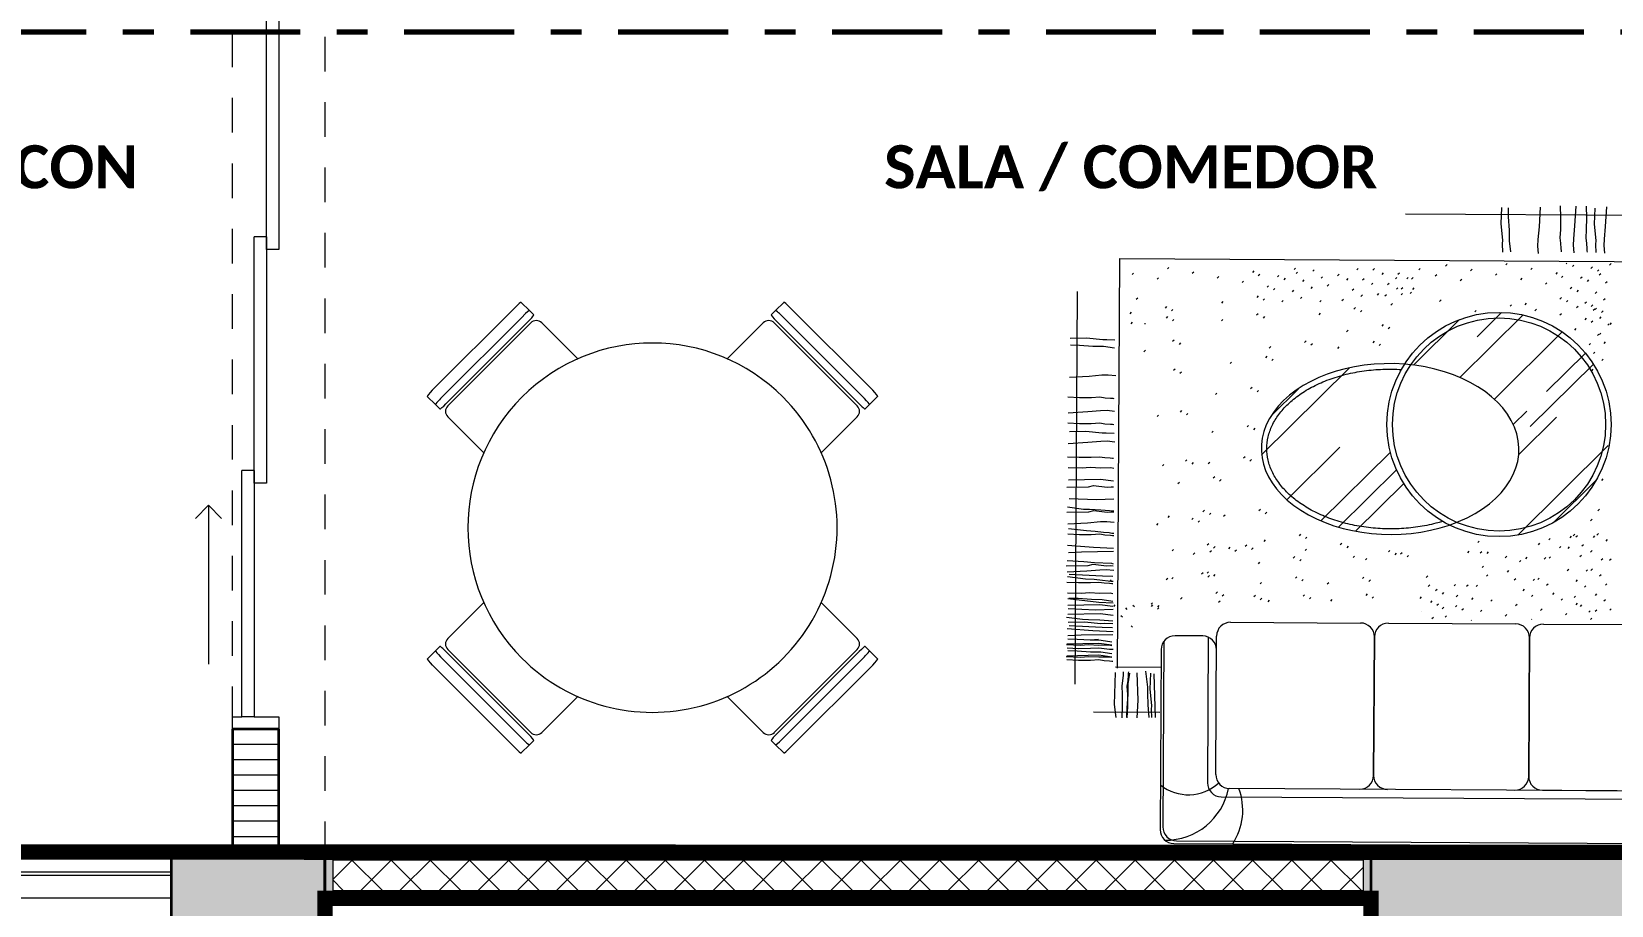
# Model space of a CAD drawing. Header units: metres. Extents: x -144 to 1000, y -717 to 29.
# Drawn here: x 547.71 to 552.84, y -557.44 to -554.6 of the extents above; entities that cross this region are included whole.
import ezdxf

# ---------------------------------------------------------------- set-up
doc = ezdxf.new("R2010")
doc.units = ezdxf.units.M
doc.linetypes.add('basculante modificado', pattern=[0.18, 0.1125, -0.0675])
doc.linetypes.add('Dash Dot 3_16_', pattern=[0.595313, 0.357187, -0.119063, 0, -0.119063])
doc.layers.get('0').update_dxf_attribs({"color": 1})
doc.layers.add('00-MEDICION', color=30, linetype='Continuous')
for name, color, linetype, lineweight in [('A-DETL', 1, 'Continuous', 9), ('A-DOOR', 1, 'Continuous', 9), ('A-DOOR-FRAM', 1, 'Continuous', 9), ('A-FLOR-HRAL', 1, 'Continuous', 9), ('A-WALL', 4, 'Continuous', 9), ('G-ANNO-SYMB', 1, 'Continuous', 9), ('G-ANNO-TEXT', 2, 'Continuous', 9), ('G-IMPT', 1, 'Continuous', 9), ('I-FURN', 2, 'Continuous', 9), ('S-COLS', 7, 'Continuous', 9)]:
    doc.layers.add(name, color=color, linetype=linetype, lineweight=lineweight)
doc.layers.add('A-WALL-PATT', color=7, linetype='Continuous', lineweight=35, true_color=0x9c9c9c)
doc.styles.add('Calibri_B', font='calibrib.ttf', dxfattribs={"height": 0.165})

# ---------------------------------------------------------------- blocks, each defined once
blk = doc.blocks.new('JUEGO DE SALA 3 - SALA 3_dwg-332581-Nivel 5')
at = {"layer": 'G-IMPT'}
for p, q in [((-2244.3372, 507.9053), (-2242.9374, 507.9023)), ((-2245.1056, 507.7285), (-2245.1104, 507.7237)), ((-2244.8288, 507.7184), (-2244.8336, 507.7136)), ((-2244.6935, 507.7282), (-2244.6982, 507.7234)), ((-2244.6331, 507.7227), (-2244.6379, 507.7179)), ((-2244.4899, 507.7276), (-2244.4947, 507.7228)), ((-2244.4374, 507.7271), (-2244.4422, 507.7223)), ((-2244.2886, 507.7286), (-2244.2934, 507.7239)), ((-2244.2013, 507.7409), (-2244.2061, 507.7361)), ((-2244.1202, 507.7264), (-2244.1249, 507.7216)), ((-2244.0056, 507.7452), (-2244.0103, 507.7405)), ((-2243.9245, 507.7307), (-2243.9292, 507.726)), ((-2243.8121, 507.7474), (-2243.8146, 507.7448)), ((-2243.7891, 507.7405), (-2243.7939, 507.7358)), ((-2243.7288, 507.7351), (-2243.7335, 507.7303)), ((-2243.708, 507.726), (-2243.7128, 507.7213)), ((-2243.6682, 507.7461), (-2243.673, 507.7413)), ((-2245.2202, 507.7096), (-2245.225, 507.7049)), ((-2245.1391, 507.6952), (-2245.1439, 507.6904)), ((-2245.0245, 507.714), (-2245.0293, 507.7092)), ((-2244.9434, 507.6995), (-2244.9482, 507.6947)), ((-2244.8623, 507.685), (-2244.8671, 507.6803)), ((-2244.8102, 507.7071), (-2244.815, 507.7023)), ((-2244.7812, 507.6705), (-2244.786, 507.6658)), ((-2244.7477, 507.7039), (-2244.7525, 507.6991)), ((-2244.7269, 507.6948), (-2244.7317, 507.6901)), ((-2244.6871, 507.7149), (-2244.6919, 507.7101)), ((-2244.6666, 507.6894), (-2244.6714, 507.6846)), ((-2244.6395, 507.667), (-2244.6443, 507.6623)), ((-2244.606, 507.7004), (-2244.6108, 507.6956)), ((-2244.5855, 507.6749), (-2244.5903, 507.6701)), ((-2244.552, 507.7082), (-2244.5568, 507.7035)), ((-2244.5234, 507.6942), (-2244.5281, 507.6895)), ((-2244.4709, 507.6937), (-2244.4757, 507.689)), ((-2244.4423, 507.6797), (-2244.447, 507.675)), ((-2244.4088, 507.7131), (-2244.4136, 507.7083)), ((-2244.3898, 507.6792), (-2244.3946, 507.6745)), ((-2244.3641, 507.699), (-2244.3689, 507.6942)), ((-2244.3563, 507.7126), (-2244.3611, 507.7078)), ((-2244.3277, 507.6986), (-2244.3324, 507.6938)), ((-2244.3116, 507.6985), (-2244.3164, 507.6937)), ((-2244.2347, 507.7075), (-2244.2395, 507.7028)), ((-2244.1536, 507.693), (-2244.1584, 507.6883)), ((-2244.039, 507.7119), (-2244.0438, 507.7071)), ((-2243.9579, 507.6974), (-2243.9627, 507.6926)), ((-2243.8768, 507.6829), (-2243.8816, 507.6781)), ((-2243.8433, 507.7162), (-2243.8481, 507.7115)), ((-2243.8247, 507.705), (-2243.8295, 507.7002)), ((-2243.7957, 507.6684), (-2243.8005, 507.6637)), ((-2243.7622, 507.7018), (-2243.767, 507.697)), ((-2243.7415, 507.6927), (-2243.7462, 507.6879)), ((-2243.7017, 507.7128), (-2243.7065, 507.708)), ((-2243.6811, 507.6873), (-2243.6859, 507.6825)), ((-2245.4051, 506.3735), (-2245.4024, 507.649)), ((-2245.2061, 507.6285), (-2245.2109, 507.6237)), ((-2244.9293, 507.6183), (-2244.9341, 507.6136)), ((-2244.8147, 507.6372), (-2244.8195, 507.6324)), ((-2244.7939, 507.6281), (-2244.7987, 507.6234)), ((-2244.7604, 507.6615), (-2244.7652, 507.6567)), ((-2244.7336, 507.6227), (-2244.7384, 507.6179)), ((-2244.7001, 507.656), (-2244.7049, 507.6513)), ((-2244.673, 507.6337), (-2244.6778, 507.6289)), ((-2244.6098, 507.6232), (-2244.6146, 507.6184)), ((-2244.5379, 507.627), (-2244.5426, 507.6223)), ((-2244.5044, 507.6604), (-2244.5092, 507.6556)), ((-2244.476, 507.6413), (-2244.4808, 507.6366)), ((-2244.4233, 507.6459), (-2244.4281, 507.6411)), ((-2244.398, 507.6424), (-2244.4028, 507.6376)), ((-2244.3611, 507.6652), (-2244.3659, 507.6605)), ((-2244.3453, 507.6469), (-2244.3501, 507.6422)), ((-2244.3451, 507.6652), (-2244.3499, 507.6604)), ((-2244.3165, 507.6512), (-2244.3212, 507.6464)), ((-2244.3087, 507.6647), (-2244.3135, 507.66)), ((-2244.2206, 507.6264), (-2244.2254, 507.6216)), ((-2243.9438, 507.6162), (-2243.9486, 507.6115)), ((-2243.8292, 507.6351), (-2243.834, 507.6303)), ((-2243.8084, 507.626), (-2243.8132, 507.6213)), ((-2243.7749, 507.6594), (-2243.7797, 507.6546)), ((-2243.7481, 507.6206), (-2243.7529, 507.6158)), ((-2243.7146, 507.6539), (-2243.7194, 507.6492)), ((-2243.6875, 507.6316), (-2243.6923, 507.6268)), ((-2245.2274, 507.5826), (-2245.2321, 507.5779)), ((-2245.1128, 507.6015), (-2245.1175, 507.5967)), ((-2245.1092, 507.5688), (-2245.114, 507.564)), ((-2245.092, 507.5925), (-2245.0968, 507.5877)), ((-2244.8148, 507.5791), (-2244.8196, 507.5743)), ((-2244.794, 507.57), (-2244.7988, 507.5653)), ((-2244.6132, 507.5813), (-2244.618, 507.5766)), ((-2244.4986, 507.6002), (-2244.5034, 507.5954)), ((-2244.4778, 507.5911), (-2244.4826, 507.5864)), ((-2244.3787, 507.6136), (-2244.3835, 507.6088)), ((-2243.9538, 507.5782), (-2244.1583, 507.3745)), ((-2244.106, 507.5927), (-2244.1108, 507.5879)), ((-2244.0234, 507.5863), (-2244.1031, 507.5069)), ((-2243.9914, 507.6116), (-2243.9962, 507.6068)), ((-2243.9103, 507.5971), (-2243.9151, 507.5923)), ((-2243.8292, 507.5826), (-2243.834, 507.5778)), ((-2243.775, 507.6069), (-2243.7797, 507.6021)), ((-2243.7481, 507.5681), (-2243.7529, 507.5633)), ((-2243.7273, 507.6115), (-2243.7321, 507.6068)), ((-2243.721, 507.5983), (-2243.7258, 507.5935)), ((-2243.7146, 507.6014), (-2243.7194, 507.5967)), ((-2243.7005, 507.5728), (-2243.7052, 507.568)), ((-2243.6938, 507.5924), (-2243.6986, 507.5876)), ((-2245.2238, 507.55), (-2245.2286, 507.5452)), ((-2245.1827, 507.5473), (-2245.1827, 507.5445)), ((-2245.0884, 507.5598), (-2245.0932, 507.555)), ((-2244.9294, 507.5602), (-2244.9342, 507.5555)), ((-2244.5224, 507.5267), (-2244.5272, 507.5219)), ((-2244.4078, 507.5455), (-2244.4126, 507.5407)), ((-2244.3871, 507.5365), (-2244.3918, 507.5317)), ((-2244.1598, 507.5627), (-2244.309, 507.4141)), ((-2243.826, 507.5235), (-2244.046, 507.3044)), ((-2243.7816, 507.5347), (-2243.7864, 507.53)), ((-2243.7273, 507.559), (-2243.7321, 507.5543)), ((-2243.7069, 507.5171), (-2243.7116, 507.5123)), ((-2243.7005, 507.5202), (-2243.7053, 507.5155)), ((-2243.6734, 507.5504), (-2243.6782, 507.5457)), ((-2243.667, 507.5536), (-2243.6718, 507.5488)), ((-2245.0876, 507.4925), (-2245.0923, 507.4877)), ((-2245.0668, 507.4834), (-2245.0716, 507.4787)), ((-2244.7733, 507.4727), (-2244.7781, 507.4679)), ((-2244.6587, 507.4916), (-2244.6635, 507.4868)), ((-2244.6379, 507.4825), (-2244.6427, 507.4777)), ((-2244.5516, 507.4722), (-2244.5564, 507.4675)), ((-2244.437, 507.4911), (-2244.4418, 507.4863)), ((-2244.4163, 507.482), (-2244.421, 507.4773)), ((-2243.734, 507.4869), (-2243.7387, 507.4821)), ((-2243.6863, 507.4916), (-2243.6911, 507.4868)), ((-2245.1808, 507.4592), (-2245.1855, 507.4545)), ((-2244.9006, 507.4221), (-2244.9054, 507.4174)), ((-2244.786, 507.441), (-2244.7908, 507.4362)), ((-2244.7652, 507.4319), (-2244.77, 507.4272)), ((-2243.7244, 507.4194), (-2243.9292, 507.2155)), ((-2243.7507, 507.4552), (-2243.8766, 507.3299)), ((-2243.7198, 507.4582), (-2243.7246, 507.4535)), ((-2243.6927, 507.4359), (-2243.6975, 507.4312)), ((-2245.0841, 507.398), (-2245.0889, 507.3933)), ((-2245.0633, 507.389), (-2245.0681, 507.3842)), ((-2244.5169, 507.4046), (-2244.8018, 507.1209)), ((-2243.7262, 507.4026), (-2243.731, 507.3978)), ((-2244.9481, 507.3205), (-2244.9529, 507.3158)), ((-2244.8335, 507.3394), (-2244.8383, 507.3346)), ((-2244.8127, 507.3303), (-2244.8175, 507.3256)), ((-2244.6829, 507.3361), (-2244.7704, 507.2489)), ((-2245.0626, 507.2636), (-2245.0674, 507.2588)), ((-2243.9407, 507.266), (-2243.9842, 507.2227)), ((-2245.137, 507.2484), (-2245.1418, 507.2437)), ((-2245.0418, 507.2545), (-2245.0466, 507.2498)), ((-2244.8447, 507.2159), (-2244.8494, 507.2111)), ((-2244.8239, 507.2069), (-2244.8287, 507.2021)), ((-2243.8438, 507.2464), (-2243.9663, 507.1244)), ((-2244.9592, 507.1971), (-2244.964, 507.1923)), ((-2243.6752, 507.1549), (-2243.9682, 506.8631)), ((-2245.0448, 507.1037), (-2245.0496, 507.099)), ((-2244.8558, 507.1142), (-2244.8606, 507.1095)), ((-2244.835, 507.1052), (-2244.8398, 507.1004)), ((-2244.5476, 507.1465), (-2244.7195, 506.9754)), ((-2244.3834, 507.131), (-2244.6083, 506.907)), ((-2245.1192, 507.0886), (-2245.124, 507.0838)), ((-2245.024, 507.0947), (-2245.0288, 507.0899)), ((-2244.9704, 507.0954), (-2244.9751, 507.0906)), ((-2244.3633, 507.0736), (-2244.5509, 506.8868)), ((-2245.0686, 507.0302), (-2245.0734, 507.0254)), ((-2244.954, 507.049), (-2244.9588, 507.0443)), ((-2244.9333, 507.04), (-2244.938, 507.0352)), ((-2244.3398, 507.0293), (-2244.4959, 506.8739)), ((-2243.713, 507.0437), (-2243.8537, 506.9036)), ((-2243.6925, 507.0463), (-2243.6973, 507.0416)), ((-2243.7035, 506.9481), (-2243.7083, 506.9433)), ((-2245.1016, 506.9213), (-2245.1064, 506.9165)), ((-2245.0234, 506.9148), (-2245.0282, 506.91)), ((-2245.0026, 506.9058), (-2245.0074, 506.901)), ((-2244.987, 506.9402), (-2244.9918, 506.9354)), ((-2244.9662, 506.9311), (-2244.971, 506.9263)), ((-2244.9199, 506.9245), (-2244.9246, 506.9198)), ((-2244.8053, 506.9434), (-2244.81, 506.9386)), ((-2244.7845, 506.9343), (-2244.7893, 506.9296)), ((-2243.727, 506.9154), (-2243.7318, 506.9107)), ((-2245.138, 506.896), (-2245.1427, 506.8912)), ((-2244.6746, 506.8632), (-2244.6794, 506.8584)), ((-2244.6538, 506.8542), (-2244.6586, 506.8494)), ((-2243.863, 506.8525), (-2243.8678, 506.8477)), ((-2243.7948, 506.8598), (-2243.7996, 506.8551)), ((-2243.783, 506.8665), (-2243.7878, 506.8618)), ((-2243.7744, 506.8612), (-2243.7792, 506.8565)), ((-2243.7186, 506.8611), (-2243.7234, 506.8563)), ((-2243.7062, 506.8686), (-2243.711, 506.8638)), ((-2243.6778, 506.8495), (-2243.6826, 506.8447)), ((-2245.0873, 506.8123), (-2245.092, 506.8075)), ((-2245.0182, 506.8013), (-2245.023, 506.7965)), ((-2244.9727, 506.8312), (-2244.9775, 506.8264)), ((-2244.9637, 506.8084), (-2244.9685, 506.8036)), ((-2244.9519, 506.8221), (-2244.9567, 506.8173)), ((-2244.9036, 506.8201), (-2244.9084, 506.8153)), ((-2244.8829, 506.8111), (-2244.8877, 506.8063)), ((-2244.8491, 506.8273), (-2244.8539, 506.8225)), ((-2244.8283, 506.8182), (-2244.8331, 506.8134)), ((-2244.7892, 506.8444), (-2244.794, 506.8396)), ((-2244.6548, 506.815), (-2244.6596, 506.8102)), ((-2244.5402, 506.8339), (-2244.545, 506.8291)), ((-2244.5194, 506.8248), (-2244.5242, 506.82)), ((-2244.384, 506.8117), (-2244.3888, 506.807)), ((-2244.3632, 506.8027), (-2244.368, 506.7979)), ((-2244.344, 506.8044), (-2244.3488, 506.7996)), ((-2244.3232, 506.7953), (-2244.328, 506.7906)), ((-2244.1268, 506.81), (-2244.1316, 506.8052)), ((-2244.0933, 506.8433), (-2244.0981, 506.8386)), ((-2244.0851, 506.8084), (-2244.0899, 506.8036)), ((-2244.0644, 506.8081), (-2244.0692, 506.8033)), ((-2244.004, 506.7939), (-2244.0088, 506.7891)), ((-2243.8977, 506.8368), (-2243.9025, 506.832)), ((-2243.8283, 506.8265), (-2243.8331, 506.8217)), ((-2243.8011, 506.825), (-2243.8059, 506.8203)), ((-2243.7614, 506.7976), (-2243.7662, 506.7929)), ((-2243.7551, 506.8324), (-2243.7599, 506.8277)), ((-2243.7267, 506.8134), (-2243.7315, 506.8086)), ((-2244.8075, 506.7718), (-2244.8123, 506.767)), ((-2244.6929, 506.7906), (-2244.6977, 506.7858)), ((-2244.6722, 506.7816), (-2244.6769, 506.7768)), ((-2244.4986, 506.7929), (-2244.5033, 506.7881)), ((-2244.4586, 506.7855), (-2244.4634, 506.7808)), ((-2244.0792, 506.7622), (-2244.0839, 506.7574)), ((-2243.998, 506.7477), (-2244.0028, 506.7429)), ((-2243.9577, 506.7807), (-2243.9625, 506.776)), ((-2243.9386, 506.7911), (-2243.9434, 506.7864)), ((-2243.8772, 506.7904), (-2243.882, 506.7856)), ((-2243.8618, 506.7931), (-2243.8665, 506.7884)), ((-2243.8023, 506.752), (-2243.8071, 506.7473)), ((-2243.741, 506.7513), (-2243.7458, 506.7465)), ((-2243.7255, 506.754), (-2243.7303, 506.7493)), ((-2243.692, 506.7874), (-2243.6968, 506.7826)), ((-2243.6649, 506.7859), (-2243.6696, 506.7812)), ((-2245.2946, 506.7078), (-2245.2899, 506.7126)), ((-2245.1056, 506.7179), (-2245.1104, 506.7131)), ((-2245.0875, 506.7215), (-2245.0922, 506.7167)), ((-2244.991, 506.7368), (-2244.9958, 506.732)), ((-2244.9729, 506.7403), (-2244.9777, 506.7356)), ((-2244.9703, 506.7277), (-2244.9751, 506.7229)), ((-2244.9521, 506.7313), (-2244.9569, 506.7265)), ((-2244.8004, 506.7064), (-2244.8052, 506.7016)), ((-2244.6858, 506.7252), (-2244.6906, 506.7204)), ((-2244.665, 506.7162), (-2244.6698, 506.7114)), ((-2244.5823, 506.7059), (-2244.5871, 506.7011)), ((-2244.4677, 506.7247), (-2244.4725, 506.72)), ((-2244.447, 506.7157), (-2244.4518, 506.7109)), ((-2244.2607, 506.7291), (-2244.2655, 506.7244)), ((-2244.2538, 506.7001), (-2244.2586, 506.6953)), ((-2244.1697, 506.7018), (-2244.1744, 506.697)), ((-2244.1295, 506.7001), (-2244.1343, 506.6953)), ((-2244.0985, 506.7001), (-2244.1033, 506.6954)), ((-2244.065, 506.7335), (-2244.0698, 506.7287)), ((-2243.9746, 506.7213), (-2243.9794, 506.7165)), ((-2243.9133, 506.7205), (-2243.9181, 506.7158)), ((-2243.8978, 506.7233), (-2243.9026, 506.7186)), ((-2243.8694, 506.7043), (-2243.8742, 506.6995)), ((-2243.7745, 506.7179), (-2243.7793, 506.7132)), ((-2243.7461, 506.6989), (-2243.7509, 506.6941)), ((-2243.6971, 506.735), (-2243.7019, 506.7302)), ((-2243.6779, 506.7062), (-2243.6827, 506.7014)), ((-2245.0585, 506.6561), (-2245.0633, 506.6513)), ((-2244.9439, 506.6749), (-2244.9487, 506.6701)), ((-2244.935, 506.6449), (-2244.9398, 506.6401)), ((-2244.9232, 506.6659), (-2244.9279, 506.6611)), ((-2244.8204, 506.6637), (-2244.8252, 506.659)), ((-2244.7996, 506.6547), (-2244.8044, 506.6499)), ((-2244.7751, 506.6482), (-2244.7799, 506.6434)), ((-2244.6605, 506.667), (-2244.6653, 506.6623)), ((-2244.6397, 506.658), (-2244.6445, 506.6532)), ((-2244.5715, 506.6514), (-2244.5763, 506.6466)), ((-2244.457, 506.6702), (-2244.4617, 506.6655)), ((-2244.4362, 506.6612), (-2244.441, 506.6564)), ((-2244.2816, 506.661), (-2244.2864, 506.6563)), ((-2244.2466, 506.648), (-2244.2513, 506.6432)), ((-2244.2302, 506.6856), (-2244.2349, 506.6808)), ((-2244.2091, 506.6753), (-2244.2138, 506.6705)), ((-2244.163, 506.6668), (-2244.1677, 506.662)), ((-2244.1135, 506.6582), (-2244.1183, 506.6535)), ((-2244.0509, 506.6523), (-2244.0556, 506.6476)), ((-2243.9468, 506.6872), (-2243.9516, 506.6824)), ((-2243.9184, 506.6682), (-2243.9232, 506.6634)), ((-2243.8502, 506.6755), (-2243.855, 506.6707)), ((-2243.8218, 506.6564), (-2243.8266, 506.6517)), ((-2243.7796, 506.6655), (-2243.7843, 506.6608)), ((-2243.774, 506.6422), (-2243.7788, 506.6374)), ((-2243.7114, 506.6729), (-2243.7162, 506.6681)), ((-2243.683, 506.6538), (-2243.6878, 506.6491)), ((-2245.2805, 506.6267), (-2245.2757, 506.6314)), ((-2245.2573, 506.5976), (-2245.2525, 506.5928)), ((-2245.2427, 506.6218), (-2245.2379, 506.617)), ((-2245.2184, 506.6314), (-2245.2136, 506.6266)), ((-2245.1548, 506.639), (-2245.1596, 506.6343)), ((-2245.1548, 506.6318), (-2245.1596, 506.627)), ((-2245.134, 506.63), (-2245.1388, 506.6252)), ((-2245.134, 506.6227), (-2245.1388, 506.618)), ((-2244.28, 506.6146), (-2244.2804, 506.6143)), ((-2244.2417, 506.5942), (-2244.2465, 506.5895)), ((-2244.2255, 506.6376), (-2244.2302, 506.6329)), ((-2244.2082, 506.6276), (-2244.213, 506.6228)), ((-2244.1989, 506.6001), (-2244.2037, 506.5954)), ((-2244.1655, 506.6335), (-2244.1702, 506.6287)), ((-2244.1443, 506.6231), (-2244.1491, 506.6184)), ((-2244.0843, 506.619), (-2244.0891, 506.6142)), ((-2244.0032, 506.6045), (-2244.008, 506.5997)), ((-2243.9697, 506.6378), (-2243.9745, 506.6331)), ((-2243.9221, 506.59), (-2243.9232, 506.5889)), ((-2243.8886, 506.6233), (-2243.8934, 506.6186)), ((-2243.8075, 506.6088), (-2243.8123, 506.6041)), ((-2243.7603, 506.6368), (-2243.7651, 506.632)), ((-2243.7319, 506.6177), (-2243.7367, 506.6129)), ((-2243.7264, 506.5943), (-2243.7312, 506.5896)), ((-2243.7108, 506.6204), (-2243.7156, 506.6156)), ((-2243.6638, 506.625), (-2243.6685, 506.6203)), ((-2245.224, 506.5641), (-2245.2192, 506.5594)), ((-2244.901, 506.5764), (-2244.478, 506.5755)), ((-2244.388, 506.5753), (-2243.974, 506.5744)), ((-2244.1178, 506.5856), (-2244.1184, 506.5851)), ((-2243.884, 506.5742), (-2243.461, 506.5733)), ((-2245.3573, 506.518), (-2245.3298, 506.5196)), ((-2245.1262, 506.4869), (-2245.1274, 505.9019)), ((-2245.1171, 506.5138), (-2245.1184, 505.9108)), ((-2244.9911, 506.5316), (-2245.0811, 506.5318)), ((-2244.9731, 506.5278), (-2244.9741, 506.0545)), ((-2244.9471, 506.0815), (-2244.9461, 506.5315)), ((-2245.2741, 506.4304), (-2245.1263, 506.43)), ((-2245.13, 506.2823), (-2245.3454, 506.2827)), ((-2244.9292, 506.0094), (-2243.4352, 506.0062)), ((-2245.0825, 505.8568), (-2243.2825, 505.8529)), ((-2245.0735, 505.8658), (-2243.2915, 505.8619))]:
    blk.add_line(p, q, dxfattribs=at)
at = {"layer": 'G-IMPT', "flags": 128}
for points in [[(-2244.0252, 507.9273), (-2244.027, 507.8743), (-2244.0216, 507.8214), (-2244.0225, 507.8087), (-2244.0213, 507.7824)], [(-2244.0034, 507.9266), (-2244.003, 507.8965), (-2244.0001, 507.8533), (-2243.9998, 507.819), (-2243.9948, 507.7834)], [(-2243.899, 507.929), (-2243.9029, 507.8651), (-2243.9068, 507.8232), (-2243.9077, 507.8024), (-2243.9052, 507.7779)], [(-2243.8346, 507.933), (-2243.833, 507.8953), (-2243.8335, 507.8567), (-2243.8352, 507.8292), (-2243.8327, 507.8123), (-2243.8315, 507.7945), (-2243.8311, 507.7873), (-2243.8307, 507.7835)], [(-2243.7833, 507.9323), (-2243.7872, 507.8683), (-2243.7911, 507.8264), (-2243.792, 507.8056), (-2243.7895, 507.7811)], [(-2243.7503, 507.9328), (-2243.7487, 507.8951), (-2243.7492, 507.8566), (-2243.7509, 507.829), (-2243.7484, 507.8121), (-2243.7472, 507.7943), (-2243.7468, 507.7871), (-2243.7464, 507.7833)], [(-2243.7219, 507.9266), (-2243.7237, 507.8737), (-2243.7183, 507.8207), (-2243.7192, 507.808), (-2243.718, 507.7818)], [(-2243.6835, 507.931), (-2243.6875, 507.8671), (-2243.6914, 507.8252), (-2243.6923, 507.8044), (-2243.6898, 507.7798)], [(-2245.2681, 506.4258), (-2245.2652, 507.7566), (-2242.9438, 507.7516)], [(-2245.4254, 507.4975), (-2245.3724, 507.499), (-2245.3195, 507.4934), (-2245.3068, 507.4942), (-2245.2805, 507.4929)], [(-2245.4247, 507.4756), (-2245.3947, 507.4751), (-2245.3515, 507.4721), (-2245.3172, 507.4716), (-2245.2816, 507.4664)], [(-2245.4277, 507.3712), (-2245.3637, 507.3749), (-2245.3218, 507.3786), (-2245.301, 507.3794), (-2245.2764, 507.3768)], [(-2245.4319, 507.3068), (-2245.3942, 507.3051), (-2245.3556, 507.3054), (-2245.3281, 507.307), (-2245.3112, 507.3045), (-2245.2934, 507.3032), (-2245.2862, 507.3027), (-2245.2824, 507.3023)], [(-2245.4314, 507.2555), (-2245.3674, 507.2592), (-2245.3255, 507.2629), (-2245.3047, 507.2637), (-2245.2802, 507.2611)], [(-2245.432, 507.2225), (-2245.3944, 507.2208), (-2245.3558, 507.2211), (-2245.3283, 507.2227), (-2245.3113, 507.2202), (-2245.2936, 507.2188), (-2245.2864, 507.2184), (-2245.2825, 507.218)], [(-2245.4306, 507.1558), (-2245.3666, 507.1595), (-2245.3247, 507.1632), (-2245.3039, 507.164), (-2245.2793, 507.1614)], [(-2245.426, 507.1941), (-2245.3731, 507.1957), (-2245.3201, 507.1901), (-2245.3074, 507.1909), (-2245.2812, 507.1896)], [(-2245.4323, 507.1125), (-2245.3946, 507.1107), (-2245.356, 507.1111), (-2245.3285, 507.1127), (-2245.3116, 507.1101), (-2245.2938, 507.1088), (-2245.2866, 507.1084), (-2245.2828, 507.1079)], [(-2245.4307, 507.0778), (-2245.3845, 507.076), (-2245.3587, 507.0785), (-2245.3248, 507.0767), (-2245.2917, 507.0775), (-2245.2824, 507.0758)], [(-2245.4348, 507.0134), (-2245.3637, 507.0149), (-2245.3476, 507.0196), (-2245.304, 507.0144), (-2245.2908, 507.0152), (-2245.2828, 507.0148)], [(-2245.4295, 507.0369), (-2245.3253, 507.0397), (-2245.2829, 507.0341)], [(-2245.4325, 506.9495), (-2245.3804, 506.9426), (-2245.3605, 506.9421), (-2245.3236, 506.9408), (-2245.2817, 506.9373)], [(-2245.4269, 506.977), (-2245.338, 506.9734), (-2245.2812, 506.9758)], [(-2245.434, 506.932), (-2245.3628, 506.9335), (-2245.3467, 506.9381), (-2245.3031, 506.933), (-2245.29, 506.9338), (-2245.2819, 506.9334)], [(-2245.4311, 506.8946), (-2245.3671, 506.8983), (-2245.3252, 506.902), (-2245.3045, 506.9028), (-2245.2799, 506.9002)], [(-2245.4308, 506.8616), (-2245.3931, 506.8598), (-2245.3545, 506.8602), (-2245.327, 506.8618), (-2245.3101, 506.8592), (-2245.2923, 506.8579), (-2245.2851, 506.8575), (-2245.2813, 506.857)], [(-2245.4286, 506.8794), (-2245.3702, 506.8725), (-2245.3422, 506.8707), (-2245.3147, 506.8677), (-2245.2965, 506.8664), (-2245.2876, 506.8651), (-2245.2808, 506.8651)], [(-2245.4312, 506.8253), (-2245.3474, 506.8187), (-2245.2817, 506.816)], [(-2245.4287, 506.8015), (-2245.3862, 506.8039), (-2245.2823, 506.8058)], [(-2245.4354, 506.7574), (-2245.3642, 506.7589), (-2245.3481, 506.7635), (-2245.3045, 506.7583), (-2245.2914, 506.7592), (-2245.2833, 506.7587)], [(-2245.4325, 506.7383), (-2245.3685, 506.742), (-2245.3266, 506.7457), (-2245.3058, 506.7465), (-2245.2813, 506.7439)], [(-2245.4324, 506.7751), (-2245.3786, 506.7721), (-2245.3439, 506.7694), (-2245.2884, 506.7676), (-2245.2829, 506.7651)], [(-2245.4331, 506.7053), (-2245.3955, 506.7035), (-2245.3569, 506.7039), (-2245.3294, 506.7055), (-2245.3124, 506.7029), (-2245.2947, 506.7016), (-2245.2875, 506.7012), (-2245.2837, 506.7007)], [(-2245.431, 506.7231), (-2245.3726, 506.7162), (-2245.3446, 506.7144), (-2245.3171, 506.7114), (-2245.2989, 506.7101), (-2245.29, 506.7088), (-2245.2832, 506.7088)], [(-2245.4255, 506.7307), (-2245.3179, 506.7262), (-2245.2836, 506.7249)], [(-2245.4315, 506.6706), (-2245.3854, 506.6688), (-2245.3595, 506.6713), (-2245.3257, 506.6695), (-2245.2926, 506.6703), (-2245.2833, 506.6686)], [(-2245.4299, 506.6522), (-2245.3291, 506.6405), (-2245.2829, 506.6387)], [(-2245.4265, 506.653), (-2245.3964, 506.6525), (-2245.3532, 506.6494), (-2245.3189, 506.6489), (-2245.2834, 506.6438)], [(-2245.4342, 506.5916), (-2245.3822, 506.5848), (-2245.3623, 506.5843), (-2245.3254, 506.5829), (-2245.2835, 506.5795)], [(-2245.4304, 506.6297), (-2245.3262, 506.6325), (-2245.2838, 506.6269)], [(-2245.4294, 506.6006), (-2245.3252, 506.6034), (-2245.2829, 506.5978)], [(-2245.4287, 506.6191), (-2245.3397, 506.6156), (-2245.283, 506.618)], [(-2245.4318, 506.5548), (-2245.3479, 506.5483), (-2245.2823, 506.5456)], [(-2245.4284, 506.5751), (-2245.3754, 506.5767), (-2245.3225, 506.5711), (-2245.3098, 506.5719), (-2245.2835, 506.5706)], [(-2245.4258, 506.5641), (-2245.3183, 506.5596), (-2245.284, 506.5583)], [(-2245.4343, 506.5018), (-2245.3881, 506.5), (-2245.3623, 506.5025), (-2245.3284, 506.5007), (-2245.2954, 506.5015), (-2245.2861, 506.4998)], [(-2245.433, 506.5044), (-2245.3288, 506.5071), (-2245.2865, 506.5015)], [(-2245.432, 506.4917), (-2245.3944, 506.4899), (-2245.3558, 506.4903), (-2245.3283, 506.4919), (-2245.3113, 506.4893), (-2245.2936, 506.488), (-2245.2864, 506.4876), (-2245.2826, 506.4872)], [(-2245.4293, 506.5311), (-2245.3867, 506.5335), (-2245.2829, 506.5354)], [(-2245.4292, 506.5208), (-2245.3991, 506.5203), (-2245.3559, 506.5173), (-2245.3216, 506.5168), (-2245.286, 506.5116)], [(-2245.4344, 506.4634), (-2245.3882, 506.4616), (-2245.3624, 506.4641), (-2245.3285, 506.4623), (-2245.2955, 506.4631), (-2245.2862, 506.4614)], [(-2245.4331, 506.466), (-2245.3289, 506.4687), (-2245.2866, 506.4631)], [(-2245.4321, 506.4534), (-2245.3944, 506.4516), (-2245.3559, 506.4519), (-2245.3284, 506.4536), (-2245.3114, 506.451), (-2245.2936, 506.4497), (-2245.2864, 506.4492), (-2245.2826, 506.4488)], [(-2245.4293, 506.4824), (-2245.3992, 506.482), (-2245.356, 506.4789), (-2245.3217, 506.4784), (-2245.2861, 506.4732)], [(-2245.275, 506.4119), (-2245.2782, 506.3078), (-2245.2728, 506.2654)], [(-2245.2523, 506.2645), (-2245.2506, 506.3022), (-2245.2509, 506.3407), (-2245.2525, 506.3682), (-2245.25, 506.3852), (-2245.2487, 506.403), (-2245.2482, 506.4102), (-2245.2478, 506.414)], [(-2245.2367, 506.2672), (-2245.2362, 506.2973), (-2245.2331, 506.3405), (-2245.2326, 506.3748), (-2245.2275, 506.4104)], [(-2245.2358, 506.2644), (-2245.234, 506.3021), (-2245.2344, 506.3407), (-2245.236, 506.3682), (-2245.2334, 506.3851), (-2245.2321, 506.4029), (-2245.2317, 506.4101), (-2245.2313, 506.4139)], [(-2245.2045, 506.4111), (-2245.2013, 506.3222), (-2245.204, 506.2654)], [(-2245.177, 506.4166), (-2245.1704, 506.3645), (-2245.17, 506.3446), (-2245.1688, 506.3077), (-2245.1655, 506.2658)], [(-2245.1605, 506.4106), (-2245.1623, 506.3577), (-2245.1569, 506.3047), (-2245.1578, 506.292), (-2245.1566, 506.2658)], [(-2245.1495, 506.4081), (-2245.1455, 506.3005), (-2245.1443, 506.2662)], [(-2243.8852, 506.0342), (-2243.4622, 506.0333), (-2244.9022, 506.0364)]]:
    blk.add_lwpolyline(points, dxfattribs=at)
for points in [[(-2244.4341, 506.0804), (-2244.4331, 506.5304)], [(-2243.9301, 506.0793), (-2243.9291, 506.5293)]]:
    blk.add_lwpolyline(points, close=True, dxfattribs=at)
at = {"layer": 'G-IMPT'}
for radius in [0.3643, 0.3463]:
    blk.add_circle((-2244.0306, 507.2221), radius, dxfattribs=at)
for centre, radius, start, end in [((-2244.9011, 506.5314), 0.045, 89.8775, 179.8775), ((-2244.4781, 506.5305), 0.045, 359.8775, 89.8775), ((-2244.3881, 506.5303), 0.045, 89.8775, 179.8775), ((-2243.9741, 506.5294), 0.045, 359.8775, 89.8775), ((-2243.8841, 506.5292), 0.045, 89.8775, 179.8775), ((-2245.0812, 506.4868), 0.045, 89.8775, 179.8775), ((-2244.9912, 506.4866), 0.045, 359.8775, 89.8775), ((-2244.9021, 506.0814), 0.045, 179.8775, 269.8775), ((-2244.9021, 506.0814), 0.045, 179.8775, 269.8775), ((-2244.4791, 506.0805), 0.045, 269.8775, 359.8775), ((-2244.3891, 506.0803), 0.045, 179.8775, 269.8775), ((-2243.9751, 506.0794), 0.045, 269.8775, 359.8775), ((-2243.8851, 506.0792), 0.045, 179.8775, 269.8775), ((-2245.0364, 506.1617), 0.1461, 231.6093, 312.4955), ((-2245.1106, 506.0765), 0.2089, 269.7061, 348.9648), ((-2244.9291, 506.0544), 0.045, 179.8775, 269.8775), ((-2245.0604, 505.9658), 0.2014, 327.063, 20.4891), ((-2245.0824, 505.9018), 0.045, 179.8775, 269.8775), ((-2245.0734, 505.9108), 0.045, 179.8775, 269.8775)]:
    blk.add_arc(centre, radius, start, end, dxfattribs=at)
for start_param, end_param in [(4.604122, 8.335665), (2.05248, 4.604122)]:
    blk.add_ellipse((-2244.3843, 507.1412), major_axis=(-0.4187, 0.0009), ratio=0.662811, start_param=start_param, end_param=end_param, dxfattribs=at)
blk.add_open_spline([(-2244.2129, 506.9066), (-2244.2179, 506.9051), (-2244.2229, 506.9036), (-2244.2468, 506.897), (-2244.2663, 506.8928), (-2244.306, 506.8863), (-2244.3262, 506.884), (-2244.367, 506.8816), (-2244.3876, 506.8814), (-2244.4285, 506.883), (-2244.4489, 506.8848), (-2244.4889, 506.8905), (-2244.5086, 506.8944), (-2244.5468, 506.904), (-2244.5654, 506.9097), (-2244.6008, 506.923), (-2244.6178, 506.9305), (-2244.6497, 506.9471), (-2244.6646, 506.9561), (-2244.6922, 506.9755), (-2244.7048, 506.9858), (-2244.7274, 507.0075), (-2244.7374, 507.0189), (-2244.7546, 507.0423), (-2244.7618, 507.0543), (-2244.7734, 507.0788), (-2244.7777, 507.0912), (-2244.7835, 507.1163), (-2244.7849, 507.1289), (-2244.785, 507.1541), (-2244.7835, 507.1667), (-2244.7778, 507.1918), (-2244.7735, 507.2042), (-2244.762, 507.2287), (-2244.7548, 507.2407), (-2244.7377, 507.2641), (-2244.7277, 507.2754), (-2244.7052, 507.297), (-2244.6926, 507.3073), (-2244.6651, 507.3267), (-2244.6501, 507.3357), (-2244.6183, 507.3522), (-2244.6014, 507.3597), (-2244.5659, 507.3729), (-2244.5474, 507.3786), (-2244.5092, 507.3882), (-2244.4895, 507.392), (-2244.4495, 507.3976), (-2244.4291, 507.3995), (-2244.3887, 507.401), (-2244.3687, 507.4008), (-2244.3488, 507.3996)], degree=3, knots=[1.133758, 1.133758, 1.133758, 1.133758, 1.174512, 1.174512, 1.325661, 1.325661, 1.47681, 1.47681, 1.627959, 1.627959, 1.779108, 1.779108, 1.930257, 1.930257, 2.081406, 2.081406, 2.232555, 2.232555, 2.383704, 2.383704, 2.534854, 2.534854, 2.686003, 2.686003, 2.837152, 2.837152, 2.988301, 2.988301, 3.13945, 3.13945, 3.290599, 3.290599, 3.441748, 3.441748, 3.592897, 3.592897, 3.744046, 3.744046, 3.895195, 3.895195, 4.046344, 4.046344, 4.197493, 4.197493, 4.348642, 4.348642, 4.499791, 4.499791, 4.65094, 4.65094, 4.798431, 4.798431, 4.798431, 4.798431], dxfattribs=at)
blk = doc.blocks.new('O')
at = {"layer": 'A-WALL-PATT', "lineweight": 5, "true_color": 0x747474}
blk.add_hatch(color=8, dxfattribs=at).paths.add_polyline_path([(553.5028, -494.2927), (556.9025, -494.2927), (556.9019, -494.2677), (553.5028, -494.2688)])
at = {"layer": 'A-WALL-PATT', "true_color": 0x747474}
blk.add_hatch(color=8, dxfattribs=at).paths.add_polyline_path([(555.1899, -494.4177), (556.9025, -494.4175), (556.9025, -494.2927), (556.8777, -494.2927), (556.8777, -494.3927), (553.5278, -494.3927), (553.5278, -494.2927), (553.5028, -494.2929), (553.5028, -494.4177), (554.648, -494.4177)])
at = {"layer": 'S-COLS', "true_color": 0x5c5c5c}
h = blk.add_hatch(color=251, dxfattribs=at)
h.paths.add_polyline_path([(553.0027, -505.1188), (553.5027, -505.1188), (553.5027, -504.2188), (553.0027, -504.2188), (553.0027, -504.9427)])
h.paths.add_polyline_path([(570.8025, -505.1188), (571.3025, -505.1188), (571.3025, -504.2188), (570.8025, -504.2188), (570.8025, -504.9427)])
h.paths.add_polyline_path([(561.2027, -505.1187), (561.2027, -504.2187), (560.7027, -504.2187), (560.7027, -505.1187)])
h.paths.add_polyline_path([(557.3242, -497.4187), (558.9027, -497.4187), (558.9024, -496.9188), (557.2025, -496.9188), (557.2025, -494.7688), (558.9028, -494.7688), (558.9024, -494.2688), (556.9025, -494.2688), (556.9025, -497.4187), (557.0866, -497.4187)])
h.paths.add_polyline_path([(567.1118, -497.4187), (567.5028, -497.4187), (567.5028, -494.2687), (567.0028, -494.2687), (567.0028, -497.4187)])
h.paths.add_polyline_path([(570.9028, -497.4187), (571.3028, -497.4187), (571.3028, -496.7188), (570.9028, -496.7188), (570.9028, -497.3138)])
h.paths.add_polyline_path([(560.7027, -497.4187), (561.2027, -497.4187), (561.2027, -496.5187), (560.7027, -496.5187), (560.7027, -497.3138)])
h.paths.add_polyline_path([(553.5027, -497.4187), (553.5027, -496.7188), (553.0027, -496.7188), (553.0027, -497.4187), (553.2754, -497.4187)])
h.paths.add_polyline_path([(560.7028, -495.1688), (561.2028, -495.1688), (561.2028, -494.2688), (560.7028, -494.2688), (560.7028, -494.2981)])
h.paths.add_polyline_path([(553.5025, -494.9688), (553.5025, -494.2677), (553.0025, -494.2688), (553.0025, -494.9688), (553.2775, -494.9688)])
h.paths.add_polyline_path([(571.0784, -494.9688), (571.3028, -494.9688), (571.3028, -494.2677), (570.9028, -494.2677), (570.9028, -494.9688), (570.9839, -494.9688)])
h.paths.add_polyline_path([(560.7777, -486.2688), (561.2027, -486.2688), (561.2027, -485.3688), (560.7027, -485.3688), (560.7027, -486.2688)])
h.paths.add_polyline_path([(571.3027, -486.2688), (571.3027, -485.3688), (570.8027, -485.3688), (570.8027, -486.2688), (571.2277, -486.2688)])
h.paths.add_polyline_path([(553.2027, -485.6688), (554.1027, -485.6688), (554.1027, -485.1688), (553.2027, -485.1688), (553.2027, -485.5388)])
at = {"layer": 'A-DETL', "color": 7, "linetype": 'basculante modificado'}
for p, q in [((553.2027, -494.2677), (553.2027, -485.6688)), ((553.5027, -485.6688), (553.5027, -494.2688)), ((553.5027, -494.2688), (556.9027, -494.2688))]:
    blk.add_line(p, q, dxfattribs=at)
at = {"layer": 'A-DOOR'}
for q in [(553.0814, -493.1835), (553.1663, -493.1835), (553.1239, -493.6577)]:
    blk.add_line((553.1239, -493.141), q, dxfattribs=at)
at = {"layer": 'A-DOOR-FRAM'}
for p, q in [((553.3125, -492.3096), (553.3125, -491.5088)), ((553.3525, -491.5088), (553.3525, -492.3096)), ((553.2725, -493.0696), (553.2725, -492.2688)), ((553.3125, -492.2688), (553.2725, -492.2688)), ((553.3125, -492.2688), (553.3125, -493.0696)), ((553.3525, -492.3096), (553.3125, -492.3096)), ((553.2325, -493.8288), (553.2325, -493.0279)), ((553.2725, -493.0279), (553.2325, -493.0279)), ((553.2725, -493.0279), (553.2725, -493.8288)), ((553.3125, -493.0696), (553.2725, -493.0696)), ((553.2725, -493.8288), (553.2325, -493.8288))]:
    blk.add_line(p, q, dxfattribs=at)
at = {"layer": 'A-DOOR-FRAM', "lineweight": 15}
for p, q in [((553.2025, -493.8288), (553.2325, -493.8288)), ((553.2025, -493.8688), (553.2025, -493.8288)), ((553.2725, -493.8288), (553.3525, -493.8288)), ((553.3525, -493.8288), (553.3525, -493.8688))]:
    blk.add_line(p, q, dxfattribs=at)
at = {"layer": 'A-FLOR-HRAL'}
for p, q in [((553.0025, -494.3437), (551.4982, -494.3437)), ((551.5138, -494.3317), (553.0025, -494.3317))]:
    blk.add_line(p, q, dxfattribs=at)
at = {"layer": 'A-WALL', "lineweight": 35}
for p, q in [((553.2025, -493.8688), (553.2025, -494.2677)), ((553.3525, -493.8688), (553.2025, -493.8688)), ((553.3525, -494.2677), (553.3525, -493.8688)), ((553.2025, -494.2677), (553.3525, -494.2677)), ((556.9027, -494.2677), (553.5028, -494.2677)), ((553.5028, -494.2677), (553.5028, -494.4177)), ((556.9027, -494.4177), (556.9027, -494.2677)), ((553.5028, -494.4177), (556.9027, -494.4177))]:
    blk.add_line(p, q, dxfattribs=at)
at = {"layer": 'A-WALL'}
for p, q in [((551.6074, -494.2677), (553.0025, -494.2677)), ((553.5278, -494.2927), (556.8777, -494.2927)), ((553.5278, -494.2927), (553.5278, -494.3927)), ((556.8777, -494.3927), (556.8777, -494.2927)), ((553.0025, -494.4177), (551.4119, -494.4177)), ((553.5278, -494.3927), (556.8777, -494.3927))]:
    blk.add_line(p, q, dxfattribs=at)
at = {"layer": 'A-WALL-PATT', "color": 8, "lineweight": 5, "true_color": 0x727272}
for p, q in [((553.3525, -493.9178), (553.2025, -493.9178)), ((553.3525, -493.9678), (553.2025, -493.9678)), ((553.3525, -494.0178), (553.2025, -494.0178)), ((553.3525, -494.0678), (553.2025, -494.0678)), ((553.3525, -494.1178), (553.2025, -494.1178)), ((553.3525, -494.1678), (553.2025, -494.1678)), ((553.3525, -494.2178), (553.2025, -494.2178))]:
    blk.add_line(p, q, dxfattribs=at)
at = {"layer": 'A-WALL-PATT', "color": 1, "lineweight": 5, "true_color": 0xff0000}
for p, q in [((553.5278, -494.3569), (553.592, -494.2927)), ((553.6894, -494.3927), (553.5894, -494.2927)), ((553.6193, -494.3927), (553.7193, -494.2927)), ((553.8167, -494.3927), (553.7167, -494.2927)), ((553.7465, -494.3927), (553.8465, -494.2927)), ((553.944, -494.3927), (553.844, -494.2927)), ((553.8738, -494.3927), (553.9738, -494.2927)), ((554.0713, -494.3927), (553.9713, -494.2927)), ((554.0011, -494.3927), (554.1011, -494.2927)), ((554.1985, -494.3927), (554.0985, -494.2927)), ((554.1284, -494.3927), (554.2284, -494.2927)), ((554.3258, -494.3927), (554.2258, -494.2927)), ((554.2557, -494.3927), (554.3557, -494.2927)), ((554.4531, -494.3927), (554.3531, -494.2927)), ((554.3829, -494.3927), (554.4829, -494.2927)), ((554.5804, -494.3927), (554.4804, -494.2927)), ((554.5102, -494.3927), (554.6102, -494.2927)), ((554.7077, -494.3927), (554.6077, -494.2927)), ((554.6375, -494.3927), (554.7375, -494.2927)), ((554.8349, -494.3927), (554.7349, -494.2927)), ((554.7648, -494.3927), (554.8648, -494.2927)), ((554.9622, -494.3927), (554.8622, -494.2927)), ((554.8921, -494.3927), (554.9921, -494.2927)), ((555.0895, -494.3927), (554.9895, -494.2927)), ((555.0193, -494.3927), (555.1193, -494.2927)), ((555.2168, -494.3927), (555.1168, -494.2927)), ((555.1466, -494.3927), (555.2466, -494.2927)), ((555.3441, -494.3927), (555.2441, -494.2927)), ((555.2739, -494.3927), (555.3739, -494.2927)), ((555.4713, -494.3927), (555.3713, -494.2927)), ((555.4012, -494.3927), (555.5012, -494.2927)), ((555.5986, -494.3927), (555.4986, -494.2927)), ((555.5285, -494.3927), (555.6285, -494.2927)), ((555.7259, -494.3927), (555.6259, -494.2927)), ((555.6557, -494.3927), (555.7557, -494.2927)), ((555.8532, -494.3927), (555.7532, -494.2927)), ((555.783, -494.3927), (555.883, -494.2927)), ((555.9805, -494.3927), (555.8805, -494.2927)), ((555.9103, -494.3927), (556.0103, -494.2927)), ((556.1077, -494.3927), (556.0077, -494.2927)), ((556.0376, -494.3927), (556.1376, -494.2927)), ((556.235, -494.3927), (556.135, -494.2927)), ((556.1649, -494.3927), (556.2649, -494.2927)), ((556.3623, -494.3927), (556.2623, -494.2927)), ((556.2921, -494.3927), (556.3921, -494.2927)), ((556.4896, -494.3927), (556.3896, -494.2927)), ((556.4194, -494.3927), (556.5194, -494.2927)), ((556.6168, -494.3927), (556.5168, -494.2927)), ((556.5467, -494.3927), (556.6467, -494.2927)), ((556.7441, -494.3927), (556.6441, -494.2927)), ((556.674, -494.3927), (556.774, -494.2927)), ((556.8714, -494.3927), (556.7714, -494.2927)), ((556.8012, -494.3927), (556.8777, -494.3163)), ((553.5621, -494.3927), (553.5278, -494.3583))]:
    blk.add_line(p, q, dxfattribs=at)
at = {"layer": 'G-ANNO-SYMB', "linetype": 'Dash Dot 3_16_', "lineweight": 70}
blk.add_line((549.5886, -491.6031), (558.199, -491.6031), dxfattribs=at)
at = {"layer": 'I-FURN'}
for p, q in [((553.8516, -492.7675), (554.121, -492.4981)), ((554.1674, -492.5086), (554.1406, -492.4817)), ((554.1815, -492.5226), (554.1674, -492.5086)), ((554.9672, -492.5085), (554.9531, -492.5226)), ((554.994, -492.4817), (554.9672, -492.5085)), ((555.0135, -492.4981), (555.2829, -492.7675)), ((554.1479, -492.525), (553.8785, -492.7944)), ((553.8957, -492.8116), (554.1651, -492.5422)), ((554.1714, -492.5484), (553.9019, -492.8179)), ((554.3252, -492.6664), (554.2073, -492.5484)), ((554.9273, -492.5484), (554.8093, -492.6664)), ((555.2326, -492.8178), (554.9632, -492.5484)), ((554.9695, -492.5421), (555.2389, -492.8115)), ((555.2561, -492.7943), (554.9867, -492.5249)), ((553.8352, -492.7871), (553.8621, -492.8139)), ((553.8621, -492.8139), (553.8762, -492.828)), ((555.2584, -492.8279), (555.2725, -492.8138)), ((555.2725, -492.8138), (555.2993, -492.787)), ((553.9019, -492.8538), (554.0199, -492.9717)), ((555.1147, -492.9717), (555.2326, -492.8537)), ((554.0199, -493.4558), (553.902, -493.5738)), ((555.2326, -493.5737), (555.1147, -493.4558)), ((553.8621, -493.6137), (553.8353, -493.6405)), ((553.8762, -493.5996), (553.8621, -493.6137)), ((553.8785, -493.6332), (554.1479, -493.9026)), ((554.1651, -493.8854), (553.8957, -493.616)), ((553.902, -493.6097), (554.1714, -493.8791)), ((554.9632, -493.8791), (555.2326, -493.6097)), ((555.2389, -493.6159), (554.9695, -493.8853)), ((554.9867, -493.9026), (555.2561, -493.6331)), ((555.2725, -493.6136), (555.2584, -493.5995)), ((555.2994, -493.6405), (555.2725, -493.6136)), ((554.1211, -493.9294), (553.8517, -493.66)), ((555.283, -493.66), (555.0136, -493.9294)), ((554.2073, -493.8791), (554.3253, -493.7612)), ((554.8094, -493.7611), (554.9273, -493.8791)), ((554.1674, -493.919), (554.1815, -493.9049)), ((554.9531, -493.9049), (554.9672, -493.9189)), ((554.1406, -493.9458), (554.1674, -493.919)), ((554.9672, -493.9189), (554.994, -493.9458))]:
    blk.add_line(p, q, dxfattribs=at)
for centre, radius, start, end in [((554.1893, -492.5664), 0.0254, 45, 135), ((554.9452, -492.5664), 0.0254, 45, 135), ((554.5673, -493.2138), 0.6, 45, 225), ((553.9199, -492.8358), 0.0254, 135, 225), ((554.5673, -493.2138), 0.6, 225, 45), ((555.2146, -492.8358), 0.0254, 315, 45), ((553.9199, -493.5917), 0.0254, 135, 225), ((555.2147, -493.5917), 0.0254, 315, 45), ((554.1894, -493.8611), 0.0254, 225, 315), ((554.9453, -493.8611), 0.0254, 225, 315)]:
    blk.add_arc(centre, radius, start, end, dxfattribs=at)
for centre, major_axis, start_param, end_param in [((554.1226, -492.4997), (0.018, 0.018), 0, 1.570796), ((554.1494, -492.5265), (-0.018, -0.018), 3.141593, 4.712389), ((554.9851, -492.5265), (0.018, -0.018), 1.570796, 3.141593), ((555.012, -492.4996), (-0.018, 0.018), 4.712389, 6.283185), ((554.1635, -492.5406), (-0.018, -0.018), 1.570796, 3.141593), ((554.971, -492.5406), (0.018, -0.018), 3.141593, 4.712389), ((553.8532, -492.7691), (-0.018, -0.018), 4.712389, 6.283185), ((555.2814, -492.7691), (0.018, -0.018), 0, 1.570796), ((553.88, -492.7959), (0.018, 0.018), 1.570796, 3.141593), ((553.8941, -492.81), (0.018, 0.018), 3.141593, 4.712389), ((555.2404, -492.81), (-0.018, 0.018), 1.570796, 3.141593), ((555.2545, -492.7959), (-0.018, 0.018), 3.141593, 4.712389), ((553.8532, -493.6585), (-0.018, 0.018), 0, 1.570796), ((553.8801, -493.6316), (0.018, -0.018), 3.141593, 4.712389), ((553.8942, -493.6175), (0.018, -0.018), 1.570796, 3.141593), ((555.2405, -493.6175), (-0.018, -0.018), 3.141593, 4.712389), ((555.2546, -493.6316), (-0.018, -0.018), 1.570796, 3.141593), ((555.2814, -493.6584), (0.018, 0.018), 4.712389, 6.283185), ((554.1495, -493.901), (-0.018, 0.018), 1.570796, 3.141593), ((554.1636, -493.8869), (-0.018, 0.018), 3.141593, 4.712389), ((554.9711, -493.8869), (0.018, 0.018), 1.570796, 3.141593), ((554.9852, -493.901), (0.018, 0.018), 3.141593, 4.712389), ((554.1226, -493.9279), (0.018, -0.018), 4.712389, 6.283185), ((555.012, -493.9278), (-0.018, -0.018), 0, 1.570796)]:
    blk.add_ellipse(centre, major_axis=major_axis, ratio=0.087156, start_param=start_param, end_param=end_param, dxfattribs=at)
at = {"layer": 'S-COLS', "lineweight": 35}
for p, q in [((553.5025, -494.2677), (553.0025, -494.2677)), ((553.0025, -494.2677), (553.0025, -494.9688)), ((553.5025, -494.9688), (553.5025, -494.2677)), ((558.9028, -494.2688), (556.9025, -494.2688)), ((556.9025, -494.2688), (556.9025, -497.4187))]:
    blk.add_line(p, q, dxfattribs=at)
at = {"rotation": 359.7961597072193}
blk.add_blockref('JUEGO DE SALA 3 - SALA 3_dwg-332581-Nivel 5', (2799.5305, -1008.081), dxfattribs=at)
at = {"layer": 'G-ANNO-TEXT', "style": 'Calibri_B'}
for s, p in [('BALCON', (552.1494, -492.1112)), ('SALA / COMEDOR', (555.3202, -492.1112))]:
    blk.add_text(s, height=0.14, dxfattribs=at).set_placement(p)

msp = doc.modelspace()

# ---------------------------------------------------------------- linework, layer by layer
at = {"layer": '00-MEDICION', "const_width": 0.05}
for points in [[(554.361, -555.87), (554.361, -555.72), (554.111, -555.72), (554.111, -557.27), (546.766, -557.2689)], [(552.061, -560.2699), (552.061, -557.4189), (548.6611, -557.4189), (548.6609, -557.97)]]:
    msp.add_lwpolyline(points, dxfattribs=at)

# ---------------------------------------------------------------- block references
at = {"color": 3}
msp.add_blockref('O', (-4.8414, -63.0012), dxfattribs=at)

doc.saveas('drawing.dxf')
